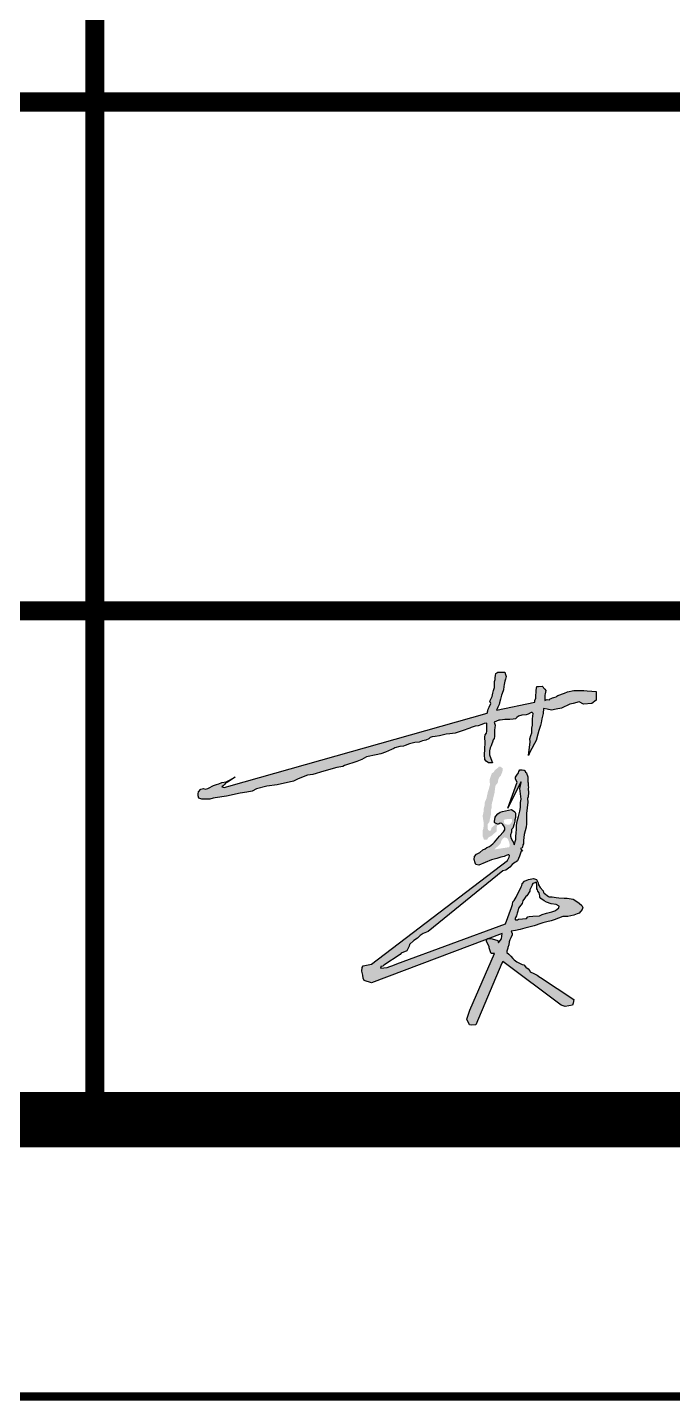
# Model space of a CAD drawing. Header units: millimetres. Extents: x -255 to 9196, y 129 to 426.
# Drawn here: x 2578.4 to 2590.05, y 129.26 to 154.07 of the extents above; entities that cross this region are included whole.
import ezdxf

# ---------------------------------------------------------------- set-up
doc = ezdxf.new("R2010")
doc.units = ezdxf.units.MM
doc.layers.add('不打印', color=7, linetype='Continuous', plot=False)
doc.layers.add('地质-图框', color=7, linetype='Continuous')

msp = doc.modelspace()

# ---------------------------------------------------------------- hatches: boundary and pattern name
h = msp.add_hatch(color=256)
h.paths.add_polyline_path([(2585.12, 141.081), (2585.186, 141.087), (2585.218, 141.097), (2585.297, 141.131), (2585.369, 141.15), (2585.394, 141.153), (2585.473, 141.16), (2585.533, 141.182), (2585.593, 141.197), (2585.646, 141.223), (2585.669, 141.245), (2585.706, 141.257), (2585.76, 141.263), (2585.842, 141.273), (2585.889, 141.289), (2585.958, 141.302), (2586.024, 141.309), (2586.12, 141.32), (2586.213, 141.35), (2586.246, 141.365), (2586.386, 141.413), (2586.412, 141.424), (2586.483, 141.45), (2586.538, 141.453), (2586.601, 141.479), (2586.649, 141.498), (2586.697, 141.501), (2586.697, 141.461), (2586.697, 141.435), (2586.693, 141.42), (2586.693, 141.391), (2586.693, 141.361), (2586.686, 141.32), (2586.667, 141.291), (2586.66, 141.25), (2586.66, 141.217), (2586.664, 141.18), (2586.664, 141.154), (2586.664, 141.121), (2586.66, 141.066), (2586.66, 141.04), (2586.66, 140.995), (2586.653, 140.97), (2586.653, 140.929), (2586.66, 140.848), (2586.684, 140.814), (2586.723, 140.786), (2586.766, 140.786), (2586.795, 140.788), (2586.766, 140.867), (2586.742, 140.929), (2586.742, 140.972), (2586.742, 141.005), (2586.756, 141.058), (2586.77, 141.096), (2586.785, 141.13), (2586.794, 141.158), (2586.809, 141.201), (2586.828, 141.225), (2586.833, 141.264), (2586.833, 141.278), (2586.833, 141.345), (2586.833, 141.383), (2586.837, 141.416), (2586.847, 141.464), (2586.828, 141.522), (2586.866, 141.541), (2586.909, 141.555), (2586.938, 141.56), (2587.019, 141.569), (2587.11, 141.569), (2587.172, 141.574), (2587.21, 141.579), (2587.239, 141.603), (2587.268, 141.627), (2587.325, 141.646), (2587.406, 141.655), (2587.44, 141.665), (2587.497, 141.694), (2587.516, 141.698), (2587.531, 141.675), (2587.521, 141.584), (2587.521, 141.526), (2587.521, 141.469), (2587.507, 141.412), (2587.507, 141.373), (2587.507, 141.33), (2587.488, 141.283), (2587.473, 141.221), (2587.478, 141.163), (2587.445, 140.919), (2587.469, 140.977), (2587.507, 141.044), (2587.555, 141.134), (2587.588, 141.192), (2587.617, 141.307), (2587.636, 141.373), (2587.665, 141.459), (2587.674, 141.507), (2587.689, 141.584), (2587.713, 141.679), (2587.717, 141.77), (2587.784, 141.756), (2587.863, 141.739), (2587.947, 141.756), (2588.043, 141.775), (2588.195, 141.846), (2588.253, 141.861), (2588.363, 141.89), (2588.439, 141.847), (2588.593, 141.861), (2588.67, 141.918), (2588.669, 141.995), (2588.668, 142.077), (2588.592, 142.083), (2588.506, 142.09), (2588.449, 142.095), (2588.377, 142.095), (2588.267, 142.095), (2588.153, 142.07), (2588.095, 142.047), (2587.979, 142.001), (2587.959, 141.989), (2587.944, 141.98), (2587.907, 141.965), (2587.883, 141.959), (2587.857, 141.948), (2587.833, 141.943), (2587.825, 141.926), (2587.782, 141.932), (2587.764, 141.924), (2587.739, 141.912), (2587.739, 141.925), (2587.739, 141.963), (2587.741, 142.006), (2587.748, 142.032), (2587.763, 142.092), (2587.741, 142.118), (2587.695, 142.17), (2587.627, 142.168), (2587.597, 142.167), (2587.593, 142.142), (2587.586, 142.089), (2587.584, 142.066), (2587.579, 142.001), (2587.579, 141.954), (2587.562, 141.913), (2587.56, 141.882), (2586.868, 141.737), (2586.879, 141.761), (2586.893, 141.794), (2586.917, 141.842), (2586.926, 141.868), (2586.943, 141.935), (2586.962, 142.008), (2586.974, 142.042), (2586.996, 142.106), (2587, 142.166), (2587.005, 142.199), (2587.019, 142.263), (2587.034, 142.296), (2587.046, 142.349), (2587.034, 142.385), (2587.019, 142.423), (2587, 142.423), (2586.96, 142.423), (2586.922, 142.423), (2586.895, 142.423), (2586.859, 142.402), (2586.853, 142.363), (2586.845, 142.32), (2586.843, 142.292), (2586.834, 142.256), (2586.834, 142.218), (2586.834, 142.189), (2586.834, 142.149), (2586.815, 142.092), (2586.8, 142.044), (2586.798, 142.016), (2586.788, 141.985), (2586.764, 141.937), (2586.75, 141.899), (2586.765, 141.859), (2586.736, 141.792), (2586.719, 141.755), (2586.712, 141.728), (2586.699, 141.681), (2582.032, 140.366), (2581.992, 140.351), (2581.958, 140.338), (2581.91, 140.35), (2581.929, 140.37), (2581.954, 140.396), (2581.976, 140.418), (2582.007, 140.437), (2582.151, 140.529), (2581.985, 140.442), (2581.907, 140.43), (2581.855, 140.405), (2581.811, 140.393), (2581.755, 140.374), (2581.746, 140.368), (2581.678, 140.334), (2581.656, 140.321), (2581.609, 140.312), (2581.575, 140.321), (2581.526, 140.309), (2581.488, 140.265), (2581.482, 140.228), (2581.479, 140.188), (2581.495, 140.151), (2581.547, 140.129), (2581.625, 140.129), (2581.69, 140.132), (2581.749, 140.151), (2581.786, 140.154), (2581.994, 140.182), (2582.236, 140.237), (2582.36, 140.256), (2582.453, 140.275), (2582.534, 140.318), (2582.723, 140.365), (2582.906, 140.389), (2583.202, 140.454), (2583.287, 140.495), (2583.457, 140.561), (2583.554, 140.577), (2583.75, 140.634), (2583.983, 140.703), (2584.093, 140.719), (2584.122, 140.738), (2584.348, 140.81), (2584.437, 140.845), (2584.522, 140.892), (2584.698, 140.933), (2584.78, 140.946), (2584.862, 140.977), (2584.919, 141.005), (2584.975, 141.027), (2585.013, 141.043), (2585.035, 141.056)])
h.paths.add_polyline_path([(2586.922, 140.528), (2586.938, 140.544), (2586.949, 140.56), (2586.971, 140.614), (2586.981, 140.657), (2586.981, 140.689), (2586.947, 140.712), (2586.94, 140.716), (2586.934, 140.716), (2586.927, 140.716), (2586.908, 140.716), (2586.903, 140.704), (2586.897, 140.698), (2586.852, 140.664), (2586.836, 140.648), (2586.819, 140.62), (2586.793, 140.603), (2586.78, 140.59), (2586.778, 140.578), (2586.772, 140.563), (2586.761, 140.531), (2586.744, 140.478), (2586.746, 140.453), (2586.749, 140.412), (2586.749, 140.383), (2586.738, 140.351), (2586.736, 140.338), (2586.729, 140.31), (2586.719, 140.281), (2586.712, 140.257), (2586.71, 140.249), (2586.702, 140.211), (2586.693, 140.166), (2586.687, 140.143), (2586.67, 140.103), (2586.659, 140.084), (2586.657, 140.06), (2586.653, 140.016), (2586.64, 139.963), (2586.638, 139.937), (2586.638, 139.916), (2586.632, 139.886), (2586.618, 139.828), (2586.628, 139.759), (2586.639, 139.695), (2586.639, 139.674), (2586.639, 139.658), (2586.628, 139.593), (2586.623, 139.577), (2586.618, 139.545), (2586.618, 139.529), (2586.618, 139.503), (2586.618, 139.465), (2586.634, 139.422), (2586.644, 139.396), (2586.698, 139.396), (2586.719, 139.433), (2586.789, 139.476), (2586.842, 139.524), (2586.869, 139.545), (2586.869, 139.572), (2586.869, 139.599), (2586.869, 139.62), (2586.88, 139.647), (2586.885, 139.663), (2586.832, 139.695), (2586.842, 139.679), (2586.837, 139.663), (2586.794, 139.625), (2586.773, 139.609), (2586.773, 139.588), (2586.767, 139.567), (2586.746, 139.556), (2586.719, 139.572), (2586.709, 139.604), (2586.709, 139.62), (2586.709, 139.679), (2586.741, 139.716), (2586.746, 139.754), (2586.767, 139.845), (2586.767, 139.893), (2586.767, 139.93), (2586.773, 139.946), (2586.783, 139.978), (2586.783, 140.032), (2586.789, 140.069), (2586.805, 140.117), (2586.805, 140.133), (2586.821, 140.197), (2586.837, 140.261), (2586.837, 140.277), (2586.842, 140.32), (2586.848, 140.357), (2586.858, 140.389), (2586.885, 140.416), (2586.896, 140.443), (2586.901, 140.486)])
h.paths.add_polyline_path([(2587.432, 140.494), (2587.432, 140.516), (2587.434, 140.531), (2587.431, 140.549), (2587.419, 140.581), (2587.409, 140.605), (2587.395, 140.619), (2587.387, 140.634), (2587.384, 140.642), (2587.366, 140.651), (2587.327, 140.658), (2587.293, 140.66), (2587.272, 140.632), (2587.266, 140.604), (2587.238, 140.563), (2587.21, 140.528), (2587.21, 140.494), (2587.245, 140.439), (2587.072, 139.968), (2587.307, 140.445), (2587.314, 140.432), (2587.293, 140.321), (2587.314, 140.127), (2587.3, 140.072), (2587.3, 140.024), (2587.3, 139.982), (2587.293, 139.913), (2587.266, 139.816), (2587.245, 139.733), (2587.231, 139.657), (2587.231, 139.574), (2587.224, 139.526), (2587.217, 139.45), (2587.217, 139.402), (2587.189, 139.305), (2587.183, 139.333), (2587.134, 139.422), (2587.12, 139.464), (2587.12, 139.485), (2587.141, 139.533), (2587.141, 139.561), (2587.141, 139.581), (2587.162, 139.609), (2587.189, 139.685), (2587.203, 139.733), (2587.203, 139.754), (2587.21, 139.796), (2587.21, 139.879), (2587.203, 139.899), (2587.141, 139.941), (2586.979, 139.906), (2586.938, 139.895), (2586.892, 139.866), (2586.857, 139.825), (2586.846, 139.804), (2586.838, 139.76), (2586.83, 139.731), (2586.83, 139.709), (2586.838, 139.704), (2586.887, 139.679), (2586.898, 139.679), (2586.917, 139.682), (2586.933, 139.698), (2586.963, 139.693), (2586.984, 139.671), (2586.998, 139.652), (2587.019, 139.615), (2587.019, 139.577), (2586.998, 139.542), (2586.925, 139.463), (2586.835, 139.353), (2586.8, 139.325), (2586.771, 139.296), (2586.741, 139.273), (2586.694, 139.254), (2586.666, 139.234), (2586.622, 139.213), (2586.565, 139.169), (2586.507, 139.135), (2586.473, 139.092), (2586.468, 139.04), (2586.483, 138.981), (2586.495, 138.948), (2586.547, 138.937), (2586.776, 139.035), (2586.874, 139.059), (2586.949, 139.085), (2587.007, 139.095), (2587.046, 139.112), (2587.082, 139.127), (2587.092, 139.127), (2587.106, 139.114), (2587.106, 139.106), (2587.097, 139.082), (2587.069, 139.023), (2584.612, 137.15), (2584.46, 137.118), (2584.444, 137.086), (2584.436, 137.022), (2584.452, 136.95), (2584.46, 136.894), (2584.476, 136.854), (2584.612, 136.814), (2586.691, 137.596), (2586.71, 137.614), (2586.734, 137.612), (2586.974, 137.702), (2586.966, 137.654), (2586.958, 137.606), (2586.918, 137.55), (2586.902, 137.534), (2586.894, 137.574), (2586.79, 137.606), (2586.734, 137.612), (2586.693, 137.596), (2586.686, 137.558), (2586.734, 137.47), (2586.734, 137.446), (2586.75, 137.406), (2586.758, 137.374), (2586.774, 137.342), (2586.83, 137.342), (2586.389, 136.318), (2586.365, 136.246), (2586.333, 136.158), (2586.381, 136.054), (2586.413, 136.046), (2586.493, 136.054), (2586.966, 137.166), (2586.982, 137.198), (2588.039, 136.406), (2588.111, 136.382), (2588.239, 136.406), (2588.255, 136.446), (2588.263, 136.51), (2587.663, 136.906), (2587.653, 136.916), (2587.606, 136.949), (2587.542, 136.982), (2587.479, 137.011), (2587.473, 137.027), (2587.438, 137.066), (2587.401, 137.096), (2587.362, 137.135), (2587.335, 137.142), (2587.239, 137.189), (2587.19, 137.23), (2587.166, 137.252), (2587.127, 137.291), (2587.092, 137.33), (2587.053, 137.357), (2587.055, 137.381), (2587.074, 137.439), (2587.074, 137.449), (2587.09, 137.5), (2587.1, 137.551), (2587.11, 137.586), (2587.13, 137.627), (2587.151, 137.678), (2587.151, 137.703), (2587.135, 137.744), (2587.212, 137.759), (2587.298, 137.774), (2587.379, 137.799), (2587.547, 137.84), (2587.669, 137.881), (2587.705, 137.896), (2587.776, 137.911), (2587.857, 137.932), (2587.913, 137.947), (2588.066, 138.008), (2588.157, 138.013), (2588.264, 138.033), (2588.325, 138.058), (2588.36, 138.069), (2588.416, 138.135), (2588.426, 138.17), (2588.411, 138.206), (2588.365, 138.251), (2588.304, 138.292), (2588.254, 138.323), (2588.147, 138.343), (2588.091, 138.343), (2587.994, 138.348), (2587.949, 138.353), (2587.872, 138.363), (2587.822, 138.368), (2587.811, 138.373), (2587.73, 138.429), (2587.72, 138.444), (2587.71, 138.475), (2587.659, 138.536), (2587.628, 138.582), (2587.623, 138.617), (2587.593, 138.678), (2587.537, 138.698), (2587.445, 138.678), (2587.374, 138.648), (2587.334, 138.602), (2587.324, 138.571), (2587.313, 138.546), (2587.278, 138.465), (2587.252, 138.424), (2587.222, 138.358), (2587.186, 138.302), (2587.166, 138.277), (2587.156, 138.226), (2587.141, 138.17), (2587.034, 137.876), (2585.067, 137.156), (2584.996, 137.126), (2584.944, 137.108), (2584.893, 137.09), (2584.835, 137.082), (2584.776, 137.076), (2584.78, 137.092), (2584.782, 137.104), (2584.813, 137.112), (2584.833, 137.13), (2585.127, 137.321), (2585.146, 137.349), (2585.251, 137.387), (2585.289, 137.473), (2585.299, 137.502), (2585.375, 137.578), (2585.442, 137.616), (2585.489, 137.664), (2585.547, 137.702), (2585.632, 137.74), (2586.981, 138.837), (2587.035, 138.85), (2587.11, 138.904), (2587.151, 138.952), (2587.198, 138.986), (2587.225, 138.999), (2587.246, 139.013), (2587.286, 139.101), (2587.313, 139.189), (2587.341, 139.189), (2587.3, 139.236), (2587.334, 139.25), (2587.341, 139.264), (2587.347, 139.304), (2587.354, 139.325), (2587.354, 139.338), (2587.354, 139.386), (2587.368, 139.494), (2587.402, 139.623), (2587.408, 139.684), (2587.408, 139.752), (2587.408, 139.874), (2587.436, 140.077), (2587.433, 140.091), (2587.431, 140.121), (2587.431, 140.14), (2587.437, 140.158), (2587.439, 140.169), (2587.44, 140.179), (2587.442, 140.203), (2587.446, 140.217), (2587.446, 140.222), (2587.446, 140.24), (2587.446, 140.258), (2587.444, 140.27), (2587.442, 140.297), (2587.442, 140.32), (2587.444, 140.346), (2587.441, 140.372), (2587.438, 140.383), (2587.438, 140.396), (2587.438, 140.404), (2587.438, 140.426), (2587.434, 140.445), (2587.433, 140.451)], flags=17)
h.paths.add_polyline_path([(2587.21, 139.879), (2587.203, 139.899), (2587.141, 139.941), (2586.979, 139.906), (2586.938, 139.895), (2586.892, 139.866), (2586.857, 139.825), (2586.846, 139.804), (2586.838, 139.76), (2586.83, 139.731), (2586.83, 139.709), (2586.838, 139.704), (2586.887, 139.679), (2586.898, 139.679), (2586.917, 139.682), (2586.933, 139.698), (2586.963, 139.693), (2586.984, 139.671), (2586.998, 139.652), (2587.019, 139.615), (2587.019, 139.577), (2586.998, 139.542), (2586.925, 139.463), (2586.835, 139.353), (2586.8, 139.325), (2586.771, 139.296), (2586.741, 139.273), (2586.694, 139.254), (2586.666, 139.234), (2586.622, 139.213), (2586.565, 139.169), (2586.507, 139.135), (2586.473, 139.092), (2586.468, 139.04), (2586.483, 138.981), (2586.495, 138.948), (2586.547, 138.937), (2586.776, 139.035), (2586.874, 139.059), (2586.949, 139.085), (2587.007, 139.095), (2587.046, 139.112), (2587.082, 139.127), (2587.092, 139.127), (2587.106, 139.114), (2587.106, 139.106), (2587.097, 139.082), (2587.069, 139.023), (2584.612, 137.15), (2584.46, 137.118), (2584.444, 137.086), (2584.436, 137.022), (2584.452, 136.95), (2584.46, 136.894), (2584.476, 136.854), (2584.612, 136.814), (2586.693, 137.596), (2586.694, 137.598), (2586.71, 137.614), (2586.734, 137.612), (2586.974, 137.702), (2586.966, 137.654), (2586.958, 137.606), (2586.918, 137.55), (2586.902, 137.534), (2586.894, 137.574), (2586.79, 137.606), (2586.734, 137.612), (2586.693, 137.596), (2586.686, 137.558), (2586.734, 137.47), (2586.734, 137.446), (2586.75, 137.406), (2586.758, 137.374), (2586.774, 137.342), (2586.83, 137.342), (2586.389, 136.318), (2586.365, 136.246), (2586.333, 136.158), (2586.381, 136.054), (2586.413, 136.046), (2586.493, 136.054), (2586.966, 137.166), (2586.982, 137.198), (2588.039, 136.406), (2588.111, 136.382), (2588.239, 136.406), (2588.255, 136.446), (2588.263, 136.51), (2587.663, 136.906), (2587.653, 136.916), (2587.606, 136.949), (2587.542, 136.982), (2587.479, 137.011), (2587.473, 137.027), (2587.438, 137.066), (2587.401, 137.096), (2587.362, 137.135), (2587.335, 137.142), (2587.239, 137.189), (2587.19, 137.23), (2587.166, 137.252), (2587.127, 137.291), (2587.092, 137.33), (2587.053, 137.357), (2587.055, 137.381), (2587.074, 137.439), (2587.074, 137.449), (2587.09, 137.5), (2587.1, 137.551), (2587.11, 137.586), (2587.13, 137.627), (2587.151, 137.678), (2587.151, 137.703), (2587.135, 137.744), (2587.212, 137.759), (2587.298, 137.774), (2587.379, 137.799), (2587.547, 137.84), (2587.669, 137.881), (2587.705, 137.896), (2587.776, 137.911), (2587.857, 137.932), (2587.913, 137.947), (2588.066, 138.008), (2588.157, 138.013), (2588.264, 138.033), (2588.325, 138.058), (2588.36, 138.069), (2588.416, 138.135), (2588.426, 138.17), (2588.411, 138.206), (2588.365, 138.251), (2588.304, 138.292), (2588.254, 138.323), (2588.147, 138.343), (2588.091, 138.343), (2587.994, 138.348), (2587.949, 138.353), (2587.872, 138.363), (2587.822, 138.368), (2587.811, 138.373), (2587.73, 138.429), (2587.72, 138.444), (2587.71, 138.475), (2587.659, 138.536), (2587.628, 138.582), (2587.623, 138.617), (2587.593, 138.678), (2587.537, 138.698), (2587.445, 138.678), (2587.374, 138.648), (2587.334, 138.602), (2587.324, 138.571), (2587.313, 138.546), (2587.278, 138.465), (2587.252, 138.424), (2587.222, 138.358), (2587.186, 138.302), (2587.166, 138.277), (2587.156, 138.226), (2587.141, 138.17), (2587.034, 137.876), (2585.067, 137.156), (2584.996, 137.126), (2584.944, 137.108), (2584.893, 137.09), (2584.835, 137.082), (2584.776, 137.076), (2584.78, 137.092), (2584.782, 137.104), (2584.813, 137.112), (2584.833, 137.13), (2585.127, 137.321), (2585.146, 137.349), (2585.251, 137.387), (2585.289, 137.473), (2585.299, 137.502), (2585.375, 137.578), (2585.442, 137.616), (2585.489, 137.664), (2585.547, 137.702), (2585.632, 137.74), (2586.981, 138.837), (2587.035, 138.85), (2587.11, 138.904), (2587.151, 138.952), (2587.198, 138.986), (2587.225, 138.999), (2587.246, 139.013), (2587.286, 139.101), (2587.313, 139.189), (2587.341, 139.189), (2587.3, 139.236), (2587.334, 139.25), (2587.341, 139.264), (2587.347, 139.304), (2587.354, 139.325), (2587.354, 139.338), (2587.354, 139.386), (2587.368, 139.494), (2587.402, 139.623), (2587.408, 139.684), (2587.408, 139.752), (2587.408, 139.874), (2587.436, 140.077), (2587.433, 140.091), (2587.431, 140.121), (2587.431, 140.14), (2587.437, 140.158), (2587.439, 140.169), (2587.44, 140.179), (2587.442, 140.203), (2587.446, 140.217), (2587.446, 140.222), (2587.446, 140.24), (2587.446, 140.258), (2587.444, 140.27), (2587.442, 140.297), (2587.442, 140.32), (2587.444, 140.346), (2587.441, 140.372), (2587.438, 140.383), (2587.438, 140.396), (2587.438, 140.404), (2587.438, 140.426), (2587.434, 140.445), (2587.433, 140.451), (2587.432, 140.494), (2587.432, 140.516), (2587.434, 140.531), (2587.431, 140.549), (2587.419, 140.581), (2587.409, 140.605), (2587.395, 140.619), (2587.387, 140.634), (2587.384, 140.642), (2587.366, 140.651), (2587.327, 140.658), (2587.293, 140.66), (2587.272, 140.632), (2587.266, 140.604), (2587.238, 140.563), (2587.21, 140.528), (2587.21, 140.494), (2587.245, 140.439), (2587.072, 139.968), (2587.307, 140.445), (2587.314, 140.432), (2587.293, 140.321), (2587.314, 140.127), (2587.3, 140.072), (2587.3, 140.024), (2587.3, 139.982), (2587.293, 139.913), (2587.266, 139.816), (2587.245, 139.733), (2587.231, 139.657), (2587.231, 139.574), (2587.224, 139.526), (2587.217, 139.45), (2587.217, 139.402), (2587.189, 139.305), (2587.183, 139.333), (2587.134, 139.422), (2587.12, 139.464), (2587.12, 139.485), (2587.141, 139.533), (2587.141, 139.561), (2587.141, 139.581), (2587.162, 139.609), (2587.189, 139.685), (2587.203, 139.733), (2587.203, 139.754), (2587.21, 139.796)], flags=17)
h = msp.add_hatch(color=256)
h.paths.add_polyline_path([(2587.313, 139.189), (2587.341, 139.189), (2587.3, 139.236), (2587.334, 139.25), (2587.341, 139.264), (2587.347, 139.304), (2587.354, 139.325), (2587.354, 139.338), (2587.354, 139.386), (2587.368, 139.494), (2587.402, 139.623), (2587.408, 139.684), (2587.408, 139.752), (2587.408, 139.874), (2587.436, 140.077), (2587.433, 140.091), (2587.431, 140.121), (2587.431, 140.14), (2587.437, 140.158), (2587.439, 140.169), (2587.44, 140.179), (2587.442, 140.203), (2587.446, 140.217), (2587.446, 140.222), (2587.446, 140.24), (2587.446, 140.258), (2587.444, 140.27), (2587.442, 140.297), (2587.442, 140.32), (2587.444, 140.346), (2587.441, 140.372), (2587.438, 140.383), (2587.438, 140.396), (2587.438, 140.404), (2587.438, 140.426), (2587.434, 140.445), (2587.433, 140.451), (2587.432, 140.494), (2587.432, 140.516), (2587.434, 140.531), (2587.431, 140.549), (2587.419, 140.581), (2587.409, 140.605), (2587.395, 140.619), (2587.387, 140.634), (2587.384, 140.642), (2587.366, 140.651), (2587.327, 140.658), (2587.293, 140.66), (2587.272, 140.632), (2587.266, 140.604), (2587.238, 140.563), (2587.21, 140.528), (2587.21, 140.494), (2587.245, 140.439), (2587.072, 139.968), (2587.307, 140.445), (2587.314, 140.432), (2587.293, 140.321), (2587.314, 140.127), (2587.3, 140.072), (2587.3, 140.024), (2587.3, 139.982), (2587.293, 139.913), (2587.266, 139.816), (2587.245, 139.733), (2587.231, 139.657), (2587.231, 139.574), (2587.224, 139.526), (2587.217, 139.45), (2587.217, 139.402), (2587.189, 139.305), (2587.183, 139.333), (2587.134, 139.422), (2587.12, 139.464), (2587.12, 139.485), (2587.141, 139.533), (2587.141, 139.561), (2587.141, 139.581), (2587.162, 139.609), (2587.189, 139.685), (2587.203, 139.733), (2587.203, 139.754), (2587.21, 139.796), (2587.21, 139.879), (2587.203, 139.899), (2587.141, 139.941), (2586.979, 139.906), (2586.938, 139.895), (2586.892, 139.866), (2586.857, 139.825), (2586.846, 139.804), (2586.838, 139.76), (2586.83, 139.731), (2586.83, 139.709), (2586.838, 139.704), (2586.887, 139.679), (2586.898, 139.679), (2586.917, 139.682), (2586.933, 139.698), (2586.963, 139.693), (2586.984, 139.671), (2586.998, 139.652), (2587.019, 139.615), (2587.019, 139.577), (2586.998, 139.542), (2586.925, 139.463), (2586.835, 139.353), (2586.8, 139.325), (2586.771, 139.296), (2586.741, 139.273), (2586.694, 139.254), (2586.666, 139.234), (2586.622, 139.213), (2586.565, 139.169), (2586.507, 139.135), (2586.473, 139.092), (2586.468, 139.04), (2586.483, 138.981), (2586.495, 138.948), (2586.547, 138.937), (2586.776, 139.035), (2586.874, 139.059), (2586.949, 139.085), (2587.007, 139.095), (2587.046, 139.112), (2587.082, 139.127), (2587.092, 139.127), (2587.106, 139.114), (2587.106, 139.106), (2587.097, 139.082), (2587.069, 139.023), (2584.612, 137.15), (2584.46, 137.118), (2584.444, 137.086), (2584.436, 137.022), (2584.452, 136.95), (2584.46, 136.894), (2584.476, 136.854), (2584.612, 136.814), (2586.691, 137.596), (2586.71, 137.614), (2586.734, 137.612), (2586.974, 137.702), (2586.966, 137.654), (2586.958, 137.606), (2586.918, 137.55), (2586.902, 137.534), (2586.894, 137.574), (2586.79, 137.606), (2586.734, 137.612), (2586.693, 137.596), (2586.686, 137.558), (2586.734, 137.47), (2586.734, 137.446), (2586.75, 137.406), (2586.758, 137.374), (2586.774, 137.342), (2586.83, 137.342), (2586.389, 136.318), (2586.365, 136.246), (2586.333, 136.158), (2586.381, 136.054), (2586.413, 136.046), (2586.493, 136.054), (2586.966, 137.166), (2586.982, 137.198), (2588.039, 136.406), (2588.111, 136.382), (2588.239, 136.406), (2588.255, 136.446), (2588.263, 136.51), (2587.663, 136.906), (2587.653, 136.916), (2587.606, 136.949), (2587.542, 136.982), (2587.479, 137.011), (2587.473, 137.027), (2587.438, 137.066), (2587.401, 137.096), (2587.362, 137.135), (2587.335, 137.142), (2587.239, 137.189), (2587.19, 137.23), (2587.166, 137.252), (2587.127, 137.291), (2587.092, 137.33), (2587.053, 137.357), (2587.055, 137.381), (2587.074, 137.439), (2587.074, 137.449), (2587.09, 137.5), (2587.1, 137.551), (2587.11, 137.586), (2587.13, 137.627), (2587.151, 137.678), (2587.151, 137.703), (2587.135, 137.744), (2587.212, 137.759), (2587.298, 137.774), (2587.379, 137.799), (2587.547, 137.84), (2587.669, 137.881), (2587.705, 137.896), (2587.776, 137.911), (2587.857, 137.932), (2587.913, 137.947), (2588.066, 138.008), (2588.157, 138.013), (2588.264, 138.033), (2588.325, 138.058), (2588.36, 138.069), (2588.416, 138.135), (2588.426, 138.17), (2588.411, 138.206), (2588.365, 138.251), (2588.304, 138.292), (2588.254, 138.323), (2588.147, 138.343), (2588.091, 138.343), (2587.994, 138.348), (2587.949, 138.353), (2587.872, 138.363), (2587.822, 138.368), (2587.811, 138.373), (2587.73, 138.429), (2587.72, 138.444), (2587.71, 138.475), (2587.659, 138.536), (2587.628, 138.582), (2587.623, 138.617), (2587.593, 138.678), (2587.537, 138.698), (2587.445, 138.678), (2587.374, 138.648), (2587.334, 138.602), (2587.324, 138.571), (2587.313, 138.546), (2587.278, 138.465), (2587.252, 138.424), (2587.222, 138.358), (2587.186, 138.302), (2587.166, 138.277), (2587.156, 138.226), (2587.141, 138.17), (2587.034, 137.876), (2585.067, 137.156), (2584.996, 137.126), (2584.944, 137.108), (2584.893, 137.09), (2584.835, 137.082), (2584.776, 137.076), (2584.78, 137.092), (2584.782, 137.104), (2584.813, 137.112), (2584.833, 137.13), (2585.127, 137.321), (2585.146, 137.349), (2585.251, 137.387), (2585.289, 137.473), (2585.299, 137.502), (2585.375, 137.578), (2585.442, 137.616), (2585.489, 137.664), (2585.547, 137.702), (2585.632, 137.74), (2586.981, 138.837), (2587.035, 138.85), (2587.11, 138.904), (2587.151, 138.952), (2587.198, 138.986), (2587.225, 138.999), (2587.246, 139.013), (2587.286, 139.101)])
h.paths.add_polyline_path([(2586.948, 139.239), (2586.88, 139.23), (2586.857, 139.224), (2586.833, 139.224), (2586.859, 139.251), (2586.874, 139.264), (2586.899, 139.281), (2586.934, 139.317), (2586.948, 139.345), (2586.955, 139.375), (2586.983, 139.418), (2586.995, 139.426), (2587.013, 139.439), (2587.051, 139.431), (2587.062, 139.422), (2587.077, 139.403), (2587.089, 139.375), (2587.1, 139.343), (2587.109, 139.298), (2587.109, 139.29), (2587.104, 139.277), (2587.102, 139.268), (2587.101, 139.264)], flags=16)
h.paths.add_polyline_path([(2587.103, 139.67), (2587.052, 139.672), (2587.011, 139.689), (2587.004, 139.704), (2587.003, 139.726), (2587.001, 139.747), (2587.001, 139.756), (2587.009, 139.76), (2587.068, 139.772), (2587.142, 139.774), (2587.15, 139.755), (2587.151, 139.739), (2587.15, 139.728), (2587.137, 139.704), (2587.119, 139.683)], flags=16)
h.paths.add_polyline_path([(2587.526, 138.606), (2587.594, 138.632), (2587.594, 138.616), (2587.594, 138.608), (2587.6, 138.59), (2587.598, 138.568), (2587.598, 138.538), (2587.6, 138.512), (2587.608, 138.494), (2587.618, 138.469), (2587.638, 138.437), (2587.648, 138.407), (2587.65, 138.383), (2587.65, 138.361), (2587.67, 138.333), (2587.727, 138.291), (2587.775, 138.27), (2587.859, 138.24), (2587.944, 138.224), (2587.998, 138.198), (2587.992, 138.166), (2587.96, 138.136), (2587.921, 138.114), (2587.871, 138.097), (2587.771, 138.071), (2587.692, 138.045), (2587.648, 138.025), (2587.528, 138.019), (2587.459, 138.013), (2587.437, 138.003), (2587.409, 137.975), (2587.268, 137.959), (2587.246, 137.947), (2587.214, 137.949), (2587.206, 137.955), (2587.206, 137.979), (2587.212, 137.991), (2587.23, 138.025), (2587.244, 138.069), (2587.254, 138.106), (2587.266, 138.16), (2587.311, 138.214), (2587.333, 138.246), (2587.347, 138.291), (2587.375, 138.337), (2587.401, 138.369), (2587.415, 138.383), (2587.473, 138.465), (2587.473, 138.494), (2587.504, 138.55), (2587.512, 138.576), (2587.512, 138.59)], flags=16)

# ---------------------------------------------------------------- linework, layer by layer
at = {"const_width": 0.345}
for points in [[(2556.631, 171.112), (2740.49, 171.112), (2740.49, 134.34), (2556.631, 134.34), (2556.631, 171.112)], [(2556.631, 171.112), (2740.49, 171.112), (2740.49, 134.34), (2556.631, 134.34), (2556.631, 171.112)], [(2579.613, 134.34), (2579.613, 171.112)], [(2556.631, 152.726), (2740.49, 152.726)], [(2556.631, 143.533), (2740.49, 143.533)], [(2579.613, 143.533), (2740.49, 143.533)]]:
    msp.add_lwpolyline(points, dxfattribs=at)
for points in [[(2582.151, 140.529), (2582.007, 140.437), (2581.976, 140.418), (2581.954, 140.396), (2581.954, 140.396), (2581.929, 140.37), (2581.929, 140.37), (2581.91, 140.35), (2581.91, 140.35), (2581.958, 140.338), (2581.992, 140.351), (2582.032, 140.366), (2586.699, 141.681), (2586.712, 141.728), (2586.719, 141.755), (2586.719, 141.755), (2586.736, 141.792), (2586.736, 141.792), (2586.765, 141.859), (2586.75, 141.899), (2586.764, 141.937), (2586.764, 141.937), (2586.788, 141.985), (2586.798, 142.016), (2586.8, 142.044), (2586.8, 142.044), (2586.815, 142.092), (2586.815, 142.092), (2586.834, 142.149), (2586.834, 142.189), (2586.834, 142.218), (2586.834, 142.256), (2586.843, 142.292), (2586.845, 142.32), (2586.853, 142.363), (2586.853, 142.363), (2586.859, 142.402), (2586.859, 142.402), (2586.895, 142.423), (2586.895, 142.423), (2586.922, 142.423), (2586.96, 142.423), (2587, 142.423), (2587.019, 142.423), (2587.034, 142.385), (2587.034, 142.385), (2587.046, 142.349), (2587.034, 142.296), (2587.019, 142.263), (2587.019, 142.263), (2587.005, 142.199), (2587, 142.166), (2587, 142.166), (2586.996, 142.106), (2586.996, 142.106), (2586.974, 142.042), (2586.962, 142.008), (2586.943, 141.935), (2586.926, 141.868), (2586.917, 141.842), (2586.893, 141.794), (2586.893, 141.794), (2586.879, 141.761), (2586.868, 141.737), (2587.56, 141.882), (2587.562, 141.913), (2587.562, 141.913), (2587.579, 141.954), (2587.579, 141.954), (2587.579, 142.001), (2587.579, 142.001), (2587.584, 142.066), (2587.586, 142.089), (2587.586, 142.089), (2587.593, 142.142), (2587.593, 142.142), (2587.597, 142.167), (2587.597, 142.167), (2587.627, 142.168), (2587.627, 142.168), (2587.695, 142.17), (2587.695, 142.17), (2587.741, 142.118), (2587.763, 142.092), (2587.748, 142.032), (2587.741, 142.006), (2587.741, 142.006), (2587.739, 141.963), (2587.739, 141.963), (2587.739, 141.925), (2587.739, 141.912), (2587.764, 141.924), (2587.782, 141.932), (2587.825, 141.926), (2587.833, 141.943), (2587.857, 141.948), (2587.883, 141.959), (2587.907, 141.965), (2587.944, 141.98), (2587.959, 141.989), (2587.979, 142.001), (2588.095, 142.047), (2588.153, 142.07), (2588.267, 142.095), (2588.267, 142.095), (2588.377, 142.095), (2588.449, 142.095), (2588.506, 142.09), (2588.592, 142.083), (2588.668, 142.077), (2588.669, 141.995), (2588.669, 141.995), (2588.67, 141.918), (2588.593, 141.861), (2588.593, 141.861), (2588.439, 141.847), (2588.363, 141.89), (2588.363, 141.89), (2588.253, 141.861), (2588.195, 141.846), (2588.195, 141.846), (2588.043, 141.775), (2588.043, 141.775), (2587.947, 141.756), (2587.947, 141.756), (2587.863, 141.739), (2587.784, 141.756), (2587.717, 141.77), (2587.713, 141.679), (2587.713, 141.679), (2587.689, 141.584), (2587.689, 141.584), (2587.674, 141.507), (2587.665, 141.459), (2587.665, 141.459), (2587.636, 141.373), (2587.617, 141.307), (2587.617, 141.307), (2587.588, 141.192), (2587.555, 141.134), (2587.555, 141.134), (2587.507, 141.044), (2587.507, 141.044), (2587.469, 140.977), (2587.469, 140.977), (2587.445, 140.919), (2587.478, 141.163), (2587.473, 141.221), (2587.488, 141.283), (2587.507, 141.33), (2587.507, 141.373), (2587.507, 141.412), (2587.521, 141.469), (2587.521, 141.526), (2587.521, 141.584), (2587.531, 141.675), (2587.516, 141.698), (2587.497, 141.694), (2587.44, 141.665), (2587.406, 141.655), (2587.325, 141.646), (2587.268, 141.627), (2587.239, 141.603), (2587.21, 141.579), (2587.172, 141.574), (2587.11, 141.569), (2587.019, 141.569), (2586.938, 141.56), (2586.909, 141.555), (2586.866, 141.541), (2586.866, 141.541), (2586.828, 141.522), (2586.847, 141.464), (2586.837, 141.416), (2586.833, 141.383), (2586.833, 141.345), (2586.833, 141.278), (2586.833, 141.264), (2586.828, 141.225), (2586.809, 141.201), (2586.794, 141.158), (2586.785, 141.13), (2586.77, 141.096), (2586.756, 141.058), (2586.742, 141.005), (2586.742, 140.972), (2586.742, 140.929), (2586.766, 140.867), (2586.795, 140.788), (2586.766, 140.786), (2586.723, 140.786), (2586.684, 140.814), (2586.66, 140.848), (2586.653, 140.929), (2586.653, 140.97), (2586.66, 140.995), (2586.66, 141.04), (2586.66, 141.066), (2586.664, 141.121), (2586.664, 141.154), (2586.664, 141.18), (2586.66, 141.217), (2586.66, 141.25), (2586.667, 141.291), (2586.686, 141.32), (2586.693, 141.361), (2586.693, 141.391), (2586.693, 141.42), (2586.697, 141.435), (2586.697, 141.461), (2586.697, 141.501), (2586.649, 141.498), (2586.601, 141.479), (2586.538, 141.453), (2586.483, 141.45), (2586.412, 141.424), (2586.386, 141.413), (2586.246, 141.365), (2586.213, 141.35), (2586.12, 141.32), (2586.024, 141.309), (2585.958, 141.302), (2585.889, 141.289), (2585.842, 141.273), (2585.76, 141.263), (2585.706, 141.257), (2585.669, 141.245), (2585.646, 141.223), (2585.593, 141.197), (2585.533, 141.182), (2585.473, 141.16), (2585.394, 141.153), (2585.369, 141.15), (2585.297, 141.131), (2585.218, 141.097), (2585.186, 141.087), (2585.12, 141.081), (2585.035, 141.056), (2585.013, 141.043), (2584.975, 141.027), (2584.919, 141.005), (2584.862, 140.977), (2584.78, 140.946), (2584.698, 140.933), (2584.522, 140.892), (2584.437, 140.845), (2584.348, 140.81), (2584.122, 140.738), (2584.093, 140.719), (2583.983, 140.703), (2583.75, 140.634), (2583.554, 140.577), (2583.457, 140.561), (2583.287, 140.495), (2583.202, 140.454), (2582.906, 140.389), (2582.723, 140.365), (2582.534, 140.318), (2582.453, 140.275), (2582.36, 140.256), (2582.236, 140.237), (2581.994, 140.182), (2581.786, 140.154), (2581.749, 140.151), (2581.69, 140.132), (2581.625, 140.129), (2581.547, 140.129), (2581.495, 140.151), (2581.479, 140.188), (2581.482, 140.228), (2581.488, 140.265), (2581.526, 140.309), (2581.575, 140.321), (2581.609, 140.312), (2581.656, 140.321), (2581.678, 140.334), (2581.746, 140.368), (2581.755, 140.374), (2581.811, 140.393), (2581.855, 140.405), (2581.907, 140.43), (2581.985, 140.442), (2582.151, 140.529)], [(2587.327, 140.658), (2587.366, 140.651), (2587.384, 140.642), (2587.387, 140.634), (2587.395, 140.619), (2587.409, 140.605), (2587.419, 140.581), (2587.431, 140.549), (2587.434, 140.531), (2587.432, 140.516), (2587.432, 140.494), (2587.433, 140.451), (2587.434, 140.445), (2587.438, 140.426), (2587.438, 140.404), (2587.438, 140.396), (2587.438, 140.383), (2587.441, 140.372), (2587.444, 140.346), (2587.442, 140.32), (2587.442, 140.297), (2587.444, 140.27), (2587.446, 140.258), (2587.446, 140.24), (2587.446, 140.222), (2587.446, 140.217), (2587.442, 140.203), (2587.44, 140.179), (2587.439, 140.169), (2587.437, 140.158), (2587.431, 140.14), (2587.431, 140.121), (2587.433, 140.091), (2587.436, 140.077), (2587.408, 139.874), (2587.408, 139.752), (2587.408, 139.684), (2587.402, 139.623), (2587.368, 139.494), (2587.354, 139.386), (2587.354, 139.338), (2587.354, 139.325), (2587.347, 139.304), (2587.341, 139.264), (2587.334, 139.25), (2587.3, 139.236), (2587.341, 139.189), (2587.313, 139.189), (2587.286, 139.101), (2587.246, 139.013), (2587.225, 138.999), (2587.198, 138.986), (2587.151, 138.952), (2587.11, 138.904), (2587.035, 138.85), (2586.981, 138.837), (2585.632, 137.74), (2585.547, 137.702), (2585.489, 137.664), (2585.442, 137.616), (2585.375, 137.578), (2585.299, 137.502), (2585.289, 137.473), (2585.251, 137.387), (2585.146, 137.349), (2585.127, 137.321), (2584.833, 137.13), (2584.813, 137.112), (2584.782, 137.104), (2584.78, 137.092), (2584.776, 137.076), (2584.835, 137.082), (2584.893, 137.09), (2584.944, 137.108), (2584.996, 137.126), (2585.067, 137.156), (2587.034, 137.876), (2587.141, 138.17), (2587.156, 138.226), (2587.166, 138.277), (2587.186, 138.302), (2587.222, 138.358), (2587.252, 138.424), (2587.278, 138.465), (2587.313, 138.546), (2587.324, 138.571), (2587.334, 138.602), (2587.374, 138.648), (2587.445, 138.678), (2587.537, 138.698), (2587.593, 138.678), (2587.623, 138.617), (2587.628, 138.582), (2587.659, 138.536), (2587.71, 138.475), (2587.72, 138.444), (2587.73, 138.429), (2587.811, 138.373), (2587.822, 138.368), (2587.872, 138.363), (2587.949, 138.353), (2587.994, 138.348), (2588.091, 138.343), (2588.147, 138.343), (2588.254, 138.323), (2588.304, 138.292), (2588.365, 138.251), (2588.411, 138.206), (2588.426, 138.17), (2588.416, 138.135), (2588.36, 138.069), (2588.325, 138.058), (2588.264, 138.033), (2588.157, 138.013), (2588.066, 138.008), (2587.913, 137.947), (2587.857, 137.932), (2587.776, 137.911), (2587.705, 137.896), (2587.669, 137.881), (2587.547, 137.84), (2587.379, 137.799), (2587.298, 137.774), (2587.212, 137.759), (2587.135, 137.744), (2587.151, 137.703), (2587.151, 137.678), (2587.13, 137.627), (2587.11, 137.586), (2587.1, 137.551), (2587.09, 137.5), (2587.074, 137.449), (2587.074, 137.439), (2587.055, 137.381), (2587.053, 137.357), (2587.092, 137.33), (2587.127, 137.291), (2587.166, 137.252), (2587.19, 137.23), (2587.239, 137.189), (2587.335, 137.142), (2587.362, 137.135), (2587.401, 137.096), (2587.438, 137.066), (2587.473, 137.027), (2587.479, 137.011), (2587.542, 136.982), (2587.606, 136.949), (2587.653, 136.916), (2587.663, 136.906), (2588.263, 136.51), (2588.255, 136.446), (2588.239, 136.406), (2588.111, 136.382), (2588.039, 136.406), (2586.982, 137.198), (2586.966, 137.166), (2586.493, 136.054), (2586.413, 136.046), (2586.381, 136.054), (2586.333, 136.158), (2586.365, 136.246), (2586.389, 136.318), (2586.83, 137.342), (2586.774, 137.342), (2586.758, 137.374), (2586.75, 137.406), (2586.734, 137.446), (2586.734, 137.47), (2586.686, 137.558), (2586.694, 137.598), (2586.71, 137.614), (2586.79, 137.606), (2586.894, 137.574), (2586.902, 137.534), (2586.918, 137.55), (2586.958, 137.606), (2586.966, 137.654), (2586.974, 137.702), (2584.612, 136.814), (2584.476, 136.854), (2584.46, 136.894), (2584.452, 136.95), (2584.436, 137.022), (2584.444, 137.086), (2584.46, 137.118), (2584.612, 137.15), (2587.069, 139.023)], [(2587.069, 139.023), (2587.097, 139.082), (2587.106, 139.106), (2587.106, 139.114), (2587.092, 139.127), (2587.082, 139.127), (2587.046, 139.112), (2587.007, 139.095), (2586.949, 139.085), (2586.874, 139.059), (2586.776, 139.035), (2586.547, 138.937), (2586.495, 138.948), (2586.483, 138.981), (2586.468, 139.04), (2586.473, 139.092), (2586.507, 139.135), (2586.565, 139.169), (2586.622, 139.213), (2586.666, 139.234), (2586.694, 139.254), (2586.741, 139.273), (2586.771, 139.296), (2586.8, 139.325), (2586.835, 139.353), (2586.925, 139.463), (2586.998, 139.542), (2587.019, 139.577), (2587.019, 139.615), (2586.998, 139.652), (2586.984, 139.671), (2586.963, 139.693), (2586.933, 139.698), (2586.917, 139.682), (2586.898, 139.679), (2586.887, 139.679), (2586.838, 139.704), (2586.83, 139.709), (2586.83, 139.731), (2586.838, 139.76), (2586.846, 139.804), (2586.857, 139.825), (2586.892, 139.866), (2586.938, 139.895), (2586.979, 139.906), (2587.141, 139.941), (2587.203, 139.899), (2587.21, 139.879), (2587.21, 139.796), (2587.203, 139.754), (2587.203, 139.733), (2587.189, 139.685), (2587.162, 139.609), (2587.141, 139.581), (2587.141, 139.561), (2587.141, 139.533), (2587.12, 139.485), (2587.12, 139.464), (2587.134, 139.422), (2587.183, 139.333), (2587.189, 139.305), (2587.217, 139.402), (2587.217, 139.45), (2587.224, 139.526), (2587.231, 139.574), (2587.231, 139.657), (2587.245, 139.733), (2587.266, 139.816), (2587.293, 139.913), (2587.3, 139.982), (2587.3, 140.024), (2587.3, 140.072), (2587.314, 140.127), (2587.293, 140.321), (2587.314, 140.432), (2587.307, 140.445), (2587.072, 139.968), (2587.245, 140.439), (2587.21, 140.494), (2587.21, 140.528), (2587.238, 140.563), (2587.266, 140.604), (2587.272, 140.632), (2587.293, 140.66), (2587.334, 140.657)], [(2587.268, 137.959), (2587.409, 137.975), (2587.437, 138.003), (2587.459, 138.013), (2587.528, 138.019), (2587.648, 138.025), (2587.692, 138.045), (2587.771, 138.071), (2587.871, 138.097), (2587.921, 138.114), (2587.96, 138.136), (2587.992, 138.166), (2587.998, 138.198), (2587.944, 138.224), (2587.859, 138.24), (2587.775, 138.27), (2587.727, 138.291), (2587.67, 138.333), (2587.65, 138.361), (2587.65, 138.383), (2587.648, 138.407), (2587.638, 138.437), (2587.618, 138.469), (2587.608, 138.494), (2587.6, 138.512), (2587.598, 138.538), (2587.598, 138.568), (2587.6, 138.59), (2587.594, 138.608), (2587.594, 138.616), (2587.594, 138.632), (2587.526, 138.606), (2587.512, 138.59), (2587.512, 138.576), (2587.504, 138.55), (2587.473, 138.494), (2587.473, 138.465), (2587.415, 138.383), (2587.401, 138.369), (2587.375, 138.337), (2587.347, 138.291), (2587.333, 138.246), (2587.311, 138.214), (2587.266, 138.16), (2587.254, 138.106), (2587.244, 138.069), (2587.23, 138.025), (2587.212, 137.991), (2587.206, 137.979), (2587.206, 137.955), (2587.214, 137.949), (2587.246, 137.947), (2587.268, 137.959)]]:
    msp.add_lwpolyline(points)
at = {"layer": '不打印', "linetype": 'Continuous', "const_width": 0.15}
msp.add_lwpolyline([(2325.49, 129.34), (2745.49, 129.34), (2745.49, 426.34), (2325.49, 426.34), (2325.49, 129.34)], dxfattribs=at)
at = {"layer": '地质-图框', "linetype": 'Continuous', "const_width": 1}
msp.add_lwpolyline([(2330.49, 134.34), (2740.49, 134.34), (2740.49, 421.34), (2330.49, 421.34), (2330.49, 134.34), (2740.49, 134.34)], dxfattribs=at)

doc.saveas('drawing.dxf')
